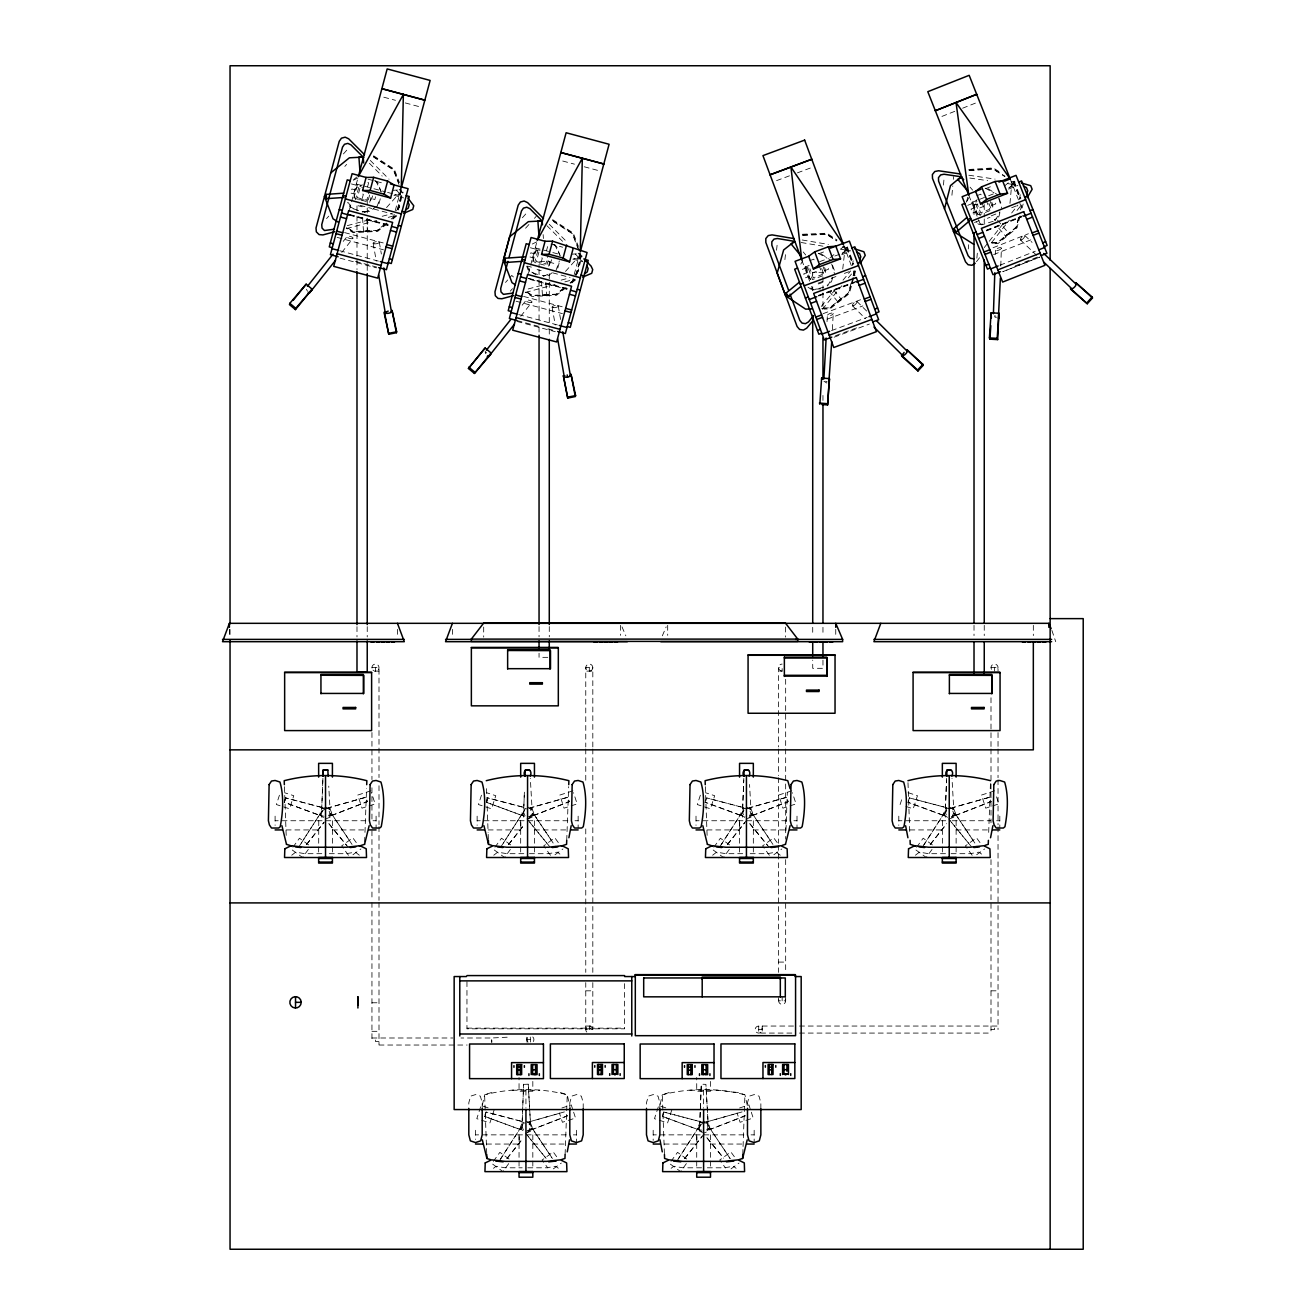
<?xml version="1.0" encoding="UTF-8"?>
<svg xmlns="http://www.w3.org/2000/svg" width="1315" height="1315" viewBox="0 0 1315 1315"><rect width="100%" height="100%" fill="white"/><g stroke="black" fill="none" stroke-linecap="round" stroke-linejoin="round"><path stroke-width="0.75" stroke-dasharray="5 3.75" d="M364.666 231.358C372.687 230.503 360.869 231.769 364.666 231.177M542.454 295.25L546.744 294.823L542.454 295.25L541.501 281.558M995.406 254.305L995.554 250.212M1000.781 266.074L1001.389 248.042A3.123 1.068 -21.6 0 0 996.836 248.749A3.123 1.068 -21.6 0 0 997.181 250.59A3.123 1.068 -21.6 0 0 1001.389 248.042M364.617 842.323L364.913 834.368M364.978 832.379L366.556 788.655M566.732 840.334L568.672 786.666M565.105 1154.455L567.258 1094.82C540.712 1087.702 511.19 1087.916 484.61 1094.82L481.635 1108.364M742.778 1154.455L742.991 1148.488M743.057 1146.499L744.931 1094.82C718.385 1087.702 688.863 1087.916 662.283 1094.82L659.308 1108.364M785.976 830.39L787.323 792.616M988.683 832.379L990.474 782.688M322.915 778.381L321.715 808.873L319.989 813.032L321.715 817.19L324.476 818.341M523.748 817.19L522.022 813.032L523.748 808.873L524.389 792.6M522.121 1122.994L523.633 1084.185L522.121 1122.994L520.395 1127.152L522.121 1131.311M742.63 817.19L740.904 813.032L742.63 808.873L743.83 778.381M945.419 817.19L943.693 813.032L945.419 808.873L946.619 778.381M324.476 807.722L321.715 808.873L322.833 780.124M524.389 792.189L523.748 808.873M702.555 1132.462L699.777 1131.311L698.068 1127.152L699.777 1122.994L701.306 1084.185L705.908 1084.365L708.095 1122.994L709.821 1127.152L708.095 1131.311L703.936 1133.037M742.63 808.873L743.748 780.124M945.419 808.873L946.537 780.124M827.02 321.665L827.365 315.518M832.379 329.49L833.25 313.48A3.123 1.068 -20.4 0 0 828.68 314.088A3.123 1.068 -20.4 0 0 828.992 315.929A3.123 1.068 -20.4 0 0 833.25 313.48M485.136 351.73L485.679 353.702M943.463 185.07L944.055 178.462M951.928 195.245L952.783 185.908M953.391 179.317L953.638 176.588M968.3 248.946L968.678 244.721M976.864 258.184L977.456 251.691M1009.969 203.398L1011.662 184.741L1015.394 185.086M1019.717 199.633L1020.226 193.979M776.54 250.228L777.379 242.716M784.907 259.647L785.844 251.28M842.751 269.016L844.838 250.409L850.427 251.034M852.58 265.449L853.106 260.748M966.459 202.148L967.873 196.625M999.926 212.701L998.973 216.367L994.682 219.917M1018.517 217.567L1016.035 227.199L997.641 242.42L989.702 242.913M1020.489 209.858L1021.985 204.072M1018.862 217.682L1016.364 227.413L997.789 242.782L989.768 243.291M1020.095 215.923L1017.037 227.824L998.069 243.505L991.937 243.9M1022.133 207.967L1023.152 204.006M349.461 209.644L351.039 203.726M351.565 201.754L358.321 176.572M353.834 198.088L357.565 184.199M359.932 188.292L357.401 197.694L366.803 200.209L369.318 190.806M362.233 198.466L363.367 194.258L359.521 193.206M367.543 186.878L368.627 182.785L364.534 181.684M369.614 194.998L367.773 201.885L355.724 198.664L358.962 186.615L362.398 187.535M369.696 202.346L371.833 194.324M375.564 196.79L374.841 199.518L370.748 198.417M380.282 198.779L378.819 204.285L369.959 211.452L364.403 211.731M392.955 219.178L401.289 188.078M397.311 209.529L401.946 192.237L393.382 169.931L373.361 156.929M397.656 209.677L402.341 192.204M398.33 209.989L403.113 192.171M528.416 273.471L537.276 240.398M532.805 261.932L536.52 248.042M537.917 250.442L534.695 262.49L546.728 265.729L548.125 260.567M538.887 252.135L536.372 261.521L545.758 264.036L548.289 254.65M541.188 262.31L542.322 258.085L538.476 257.033M546.498 250.705L547.599 246.612M548.651 266.172L550.804 258.167M557.774 268.112L559.73 260.781M571.91 283.021L580.26 251.921M575.756 275.279L580.901 256.063L572.354 233.774L552.316 220.772M576.085 275.46L581.296 256.047L579.849 252.283M577.301 273.816L582.068 255.998M832.51 278.106L831.491 281.755L827.135 285.224M851.002 283.366L848.323 292.949L829.617 307.776L821.661 308.105M853.139 275.706L854.75 269.953M852.975 277.679L848.652 293.163L829.749 308.137L821.727 308.483M853.517 275.739L855.144 269.937M853.714 277.794L849.309 293.59L830.028 308.877L823.88 309.124M854.273 275.821L855.917 269.904M279.438 795.197L276.397 804.55L289.497 808.807L293.755 795.707L284.402 792.666M285.602 797.893L284.188 802.249L320.63 815.695L323.194 807.788L285.602 797.893L323.194 807.788M285.782 797.942L284.369 802.314L320.63 815.695M320.071 815.514L322.635 807.607M481.471 795.197L478.43 804.55L491.531 808.807L495.788 795.707L486.435 792.666M486.698 800.802L487.651 797.893L524.669 807.607L522.663 815.695L525.227 807.788L487.651 797.893M487.816 797.942L486.402 802.314L522.663 815.695M485.071 1114.923L486.008 1112.013L523.041 1121.728L521.036 1129.815L523.6 1121.909L488.161 1112.589M486.188 1112.063L484.775 1116.435L521.036 1129.815M494.161 1109.827L489.903 1122.928L476.803 1118.67L481.06 1105.57L488.539 1108.003M700.353 795.197L697.312 804.55L710.412 808.807L714.67 795.707L705.317 792.666M705.103 802.249L706.697 797.942L744.109 807.788L741.545 815.695L705.103 802.249L741.545 815.695M740.986 815.514L744.109 807.788M663.861 1112.063L662.448 1116.435L698.709 1129.815L701.273 1121.909L663.681 1112.013L662.267 1116.369L698.709 1129.815M671.834 1109.827L667.576 1122.928L654.476 1118.67L658.733 1105.57L666.212 1108.003M698.134 1129.634L700.714 1121.728M900.101 804.55L902.534 797.071M908.073 802.314L909.323 797.893L946.899 807.788L944.334 815.695L907.892 802.249L944.334 815.695M943.775 815.514L946.34 807.607M377.06 206.57L379.739 198.976M556.015 270.413L559.368 260.912M328.701 815.875L329.884 813.032L328.701 810.188M743.945 810.188L742.761 813.032L743.945 815.875M749.616 815.875L750.799 813.032L749.616 810.188M706.78 1129.996L707.963 1127.152L706.78 1124.309M946.734 810.188L945.551 813.032L946.734 815.875M952.405 815.875L953.589 813.032L952.405 810.188M662.333 635.819L666.163 626.893M966.969 201.211L968.859 197.644M995.159 220.69L999.877 211.797M800.786 264.167L802.758 260.649M827.595 285.996L832.494 277.202M299.031 846.63L320.055 813.952L324.098 816.878M501.064 846.63L522.088 813.952L524.784 815.908M499.437 1160.75L520.461 1128.073L523.156 1130.029M719.946 846.63L740.97 813.952L745.013 816.878M677.11 1160.75L698.134 1128.073L702.177 1130.999M922.736 846.63L943.759 813.952L946.455 815.908M301.332 843.063L320.055 813.952M503.366 843.063L522.088 813.952M500.637 1158.893L520.461 1128.073M721.146 844.772L740.97 813.952M678.31 1158.893L698.134 1128.073M923.935 844.772L943.759 813.952M308.302 849.49L302.516 857.446L291.371 849.359L299.475 838.214L310.603 846.318M510.335 849.49L504.549 857.446L493.404 849.359L501.508 838.214L512.653 846.318M729.217 849.49L723.431 857.446L712.286 849.359L720.39 838.214L731.518 846.318M508.708 1163.611L502.922 1171.583L491.777 1163.479L499.881 1152.334L511.009 1160.438M686.381 1163.611L680.595 1171.583L669.45 1163.479L677.537 1152.334L688.682 1160.438M932.006 849.49L926.22 857.446L915.076 849.359L923.179 838.214L934.324 846.318M306.625 844.394L324.263 822.023M508.658 844.394L523.781 825.228M727.54 844.394L747.693 818.834M507.031 1158.515L522.154 1139.349M930.33 844.394L946.718 823.634M684.704 1158.515L704.856 1132.955M306.477 844.592L323.95 822.467M508.511 844.592L524.734 824.061M727.392 844.592L744.865 822.467M506.883 1158.712L523.107 1138.182M930.182 844.592L946.405 824.061M684.556 1158.712L702.013 1136.604M984.261 247.565L987.992 242.848M989.242 241.27L1004.2 222.399M1011.679 212.964L1017.925 205.091M976.453 261.669L980.25 256.885M991.658 242.486L1009.394 220.115M1017.005 210.515L1020.802 205.732M343.215 241.385L347.045 236.568M341.785 252.431L353.028 238.311A3.123 1.068 15 0 0 348.935 236.158A3.123 1.068 15 0 0 348.13 237.851A3.123 1.068 15 0 0 353.028 238.311M522.17 305.212L526 300.395M520.756 316.257L531.983 302.154A3.123 1.068 15 0 0 527.907 300.001A3.123 1.068 15 0 0 527.085 301.677A3.123 1.068 15 0 0 531.983 302.154M821.234 306.461L836.603 287.903M842.997 280.161L850.673 270.89M822.335 309.288L841.83 285.717M848.339 277.859L853.534 271.58M343.429 153.921L348.475 148.266M344.809 166.43L346.634 164.391M326.547 218.602L328.75 216.137M386.528 207.589L399.02 193.617L403.195 197.365M396.44 210.548L401.65 204.729M522.4 217.748L527.43 212.109M525.589 228.218L530.011 223.287M534.416 218.356L536.241 216.301M505.502 282.446L507.705 279.98M509.908 277.498L511.749 275.46L514.543 277.958M510.269 291.157L512.488 288.675M565.483 271.416L577.975 257.461L582.167 261.192M575.395 274.375L580.605 268.556M1004.479 186.04L1008.934 182.226M1008.704 188.061L1013.175 184.248L1011.169 181.848M995.34 219.375L994.584 220L996.228 218.619M1006.485 235.369L1007.98 234.103M1008.079 234.251L1005.696 236.256L996.77 225.835M1008.868 233.363L1005.581 236.108M830.044 257.773L834.598 254.042M840.663 249.061L843.688 246.579L846.367 249.932L841.814 253.663M838.608 300.905L840.121 299.672L838.707 301.069M353.817 179.448L356.76 177.048M384.933 224.06L377.208 230.322L353.373 231.571L346.683 227.232M391.13 219.046L395.766 215.298L385.953 218.027M386.725 223.09L377.356 230.684L353.258 231.95L346.519 227.561M392.971 218.027L396.094 215.496M387.185 223.665L377.635 231.407L353.061 232.689L346.19 228.235M393.563 218.504L396.752 215.923M551.873 272.895L548.93 275.279L543.374 275.575M563.905 287.886L556.163 294.149L532.328 295.398L525.655 291.059M570.085 282.889L574.721 279.125M564.119 288.199L556.311 294.511L532.23 295.776L525.49 291.404M570.365 283.136L575.049 279.339M566.14 287.508L556.59 295.25L532.016 296.533L525.145 292.062M572.518 282.347L575.707 279.766M829.091 291.174L837.787 301.776L841.041 298.949M291.716 855.227L295.694 852.153L304.866 853.682L323.654 853.682M493.75 855.227L497.728 852.153L506.9 853.682L523.814 853.682M712.631 855.227L716.609 852.153L725.781 853.682L744.569 853.682M493.437 1168.312L496.1 1166.274L505.272 1167.802L522.187 1167.802M915.421 855.227L919.399 852.153L928.571 853.682L947.359 853.682M671.11 1168.312L673.757 1166.274L682.945 1167.802L701.733 1167.802M328.98 815.908L331.676 813.952L353.242 846.235M329.325 816.385L332.021 814.429M352.946 854.75L360.902 848.964M529.666 816.878L533.709 813.952L555.292 846.235M528.679 818.341L534.054 814.429M554.979 854.75L562.935 848.964M749.895 815.908L752.591 813.952L774.157 846.235M748.893 817.355L752.936 814.429M773.861 854.75L781.817 848.964M951.337 816.878L955.38 813.952L976.963 846.235M951.698 817.355L955.726 814.429M528.038 1130.999L532.082 1128.073L553.648 1160.356M527.052 1132.462L532.427 1128.549M976.65 854.75L984.606 848.964M553.352 1168.871L561.308 1163.085M707.059 1130.029L709.755 1128.073L731.321 1160.356M707.404 1130.505L710.1 1128.549M731.025 1168.871L738.981 1163.085M353.308 180.188L358.765 177.591M364.321 212.636L371.603 209.184M532.279 244.031L537.72 241.418M543.292 276.479L550.558 273.01M325.873 809.004L323.03 810.188L321.846 813.032L323.03 815.875M325.873 818.9L330.016 817.19L331.742 813.032L330.016 808.873L328.75 786.156M527.907 817.042L530.734 815.875L531.918 813.032L530.734 810.188M527.907 818.9L532.065 817.19L533.775 813.032L532.065 808.873L530.323 778.381M746.772 818.9L750.931 817.19L752.657 813.032L750.931 808.873L749.55 784.48M949.578 818.9L953.737 817.19L955.446 813.032L953.737 808.873L951.994 778.381M526.279 1131.163L529.107 1129.996L530.29 1127.152L529.107 1124.309M526.279 1133.037L530.438 1131.311L532.148 1127.152L530.438 1122.994L528.236 1084.185L523.633 1084.365M702.555 1121.843L699.777 1122.994L701.306 1084.185M703.936 1123.125L701.109 1124.309L699.925 1127.152L701.109 1129.996M941.951 116.41L955.101 111.2M962.613 108.208L975.779 102.981M985.757 188.604L993.269 185.629M976.864 195.705L980.809 194.143L982.371 198.088M971.67 202.494L986.71 196.543M988.601 195.787L994.239 193.568M1009.279 187.601L1013.043 186.122M967.692 205.337L976.979 201.655M1008.589 189.13L1017.892 185.464M975.007 207.556L971.078 209.118L972.64 213.063L976.568 211.501M991.839 205.452L995.767 203.891L994.222 199.946M974.481 222.482L980.053 220.279M991.214 215.857L996.786 213.655M1011.662 207.754L1017.235 205.551M987.351 218.339L989.981 217.287M986.349 230.207L1024.977 214.904M986.283 230.569L1021.607 216.597M986.414 230.898L1021.739 216.926M993.072 247.73L1028.396 233.741M993.63 254.568L1030.812 239.856M999.992 265.203L1035.316 251.214M1015.295 265.844L1022.741 262.901M1024.599 262.162L1039.475 256.261M979.724 207.951L983.423 206.504M331.659 815.514L367.329 801.608L365.915 797.252L328.536 807.788L331.101 815.695L329.095 807.607M533.709 815.514L569.362 801.608L567.768 797.301L530.57 807.788L533.134 815.695L530.57 807.788M752.574 815.514L788.244 801.608L786.649 797.301L749.451 807.788L752.016 815.695L750.01 807.607M955.38 815.514L991.033 801.608L989.439 797.301L952.241 807.788L954.805 815.695L952.8 807.607M564.382 1111.915L528.942 1121.909L531.507 1129.815L567.735 1115.728L566.798 1112.819M742.054 1111.915L706.615 1121.909L709.179 1129.815L745.408 1115.728M331.101 815.695L367.164 801.673L365.734 797.301L328.536 807.788M533.134 815.695L569.198 801.673M752.016 815.695L788.08 801.673M954.805 815.695L991.033 801.608M531.507 1129.815L567.57 1115.794M709.179 1129.815L745.227 1115.794M776.573 180.632L789.822 175.684M797.416 172.857L812.571 167.202M818.851 253.729L824.538 251.609M809.826 260.649L813.804 259.17L815.284 263.132M804.484 267.307L811.306 264.611M819.656 261.669L827.234 258.858M834.811 256.031L840.499 253.926M842.389 253.22L846.186 251.806M802.314 269.378L809.81 266.583M841.682 254.732L849.178 251.954M807.722 272.435L803.744 273.914L805.224 277.892L809.202 276.413M824.587 270.693L828.549 269.213L827.562 266.567M818.127 283.169L823.749 281.081M831.244 278.303L836.866 276.199M844.361 273.421L849.983 271.334M818.505 283.974L822.483 282.495M818.587 295.316L857.528 280.835M818.505 295.694L854.125 282.462M818.637 296.023L854.24 282.791M823.059 313.677L860.552 299.738M827.234 319.151L862.837 305.902M831.491 330.607L867.095 317.359M835.535 335.736L858.021 327.369M834.154 337.166L869.379 324.065M812.423 272.945L816.155 271.564L817.667 275.657M491.498 1092.518L484.61 1094.82L486.484 1146.499M669.171 1092.518L662.283 1094.82L664.437 1154.455M370.863 790.808L357.779 795.065L362.02 808.166L375.12 803.909L371.471 792.682M572.913 790.808L559.812 795.065L564.069 808.166L577.154 803.909L573.521 792.682M567.768 797.301L531.129 807.607M791.778 790.808L778.677 795.065L782.935 808.166L796.035 803.909L792.386 792.682M786.649 797.301L749.451 807.788M994.584 790.808L981.483 795.065L985.74 808.166L998.825 803.909L996.408 796.43M989.439 797.301L952.241 807.788M561.916 1107.97L571.269 1104.929L575.526 1118.029L562.426 1122.287L559.401 1112.934M739.589 1107.97L748.942 1104.929L753.199 1118.029L740.098 1122.287L737.058 1112.934M993.236 221.282L981.697 224.832L976.355 222.005M823.716 287.114L814.034 289.859L808.758 286.933M528.942 1121.909L560.272 1113.082M706.615 1121.909L737.945 1113.082M347.308 225.638L370.567 219.408M382.205 216.285L391.903 213.688M346.552 228.58L378.079 220.131M528.203 288.955L551.462 282.725M561.16 280.128L568.918 278.04M525.507 292.423L555.062 284.5M564.908 281.854L574.77 279.224M392.462 190.379L400.286 189.837L400.533 194.11L394.664 194.521M571.417 254.206L579.241 253.663L579.488 257.954L573.619 258.365M365.258 211.682L362.135 211.863L366.425 211.616M542.273 275.64L544.213 275.509M543.621 295.201L545.577 295.07M968.777 169.487L993.318 167.942L1001.981 173.448M969.056 170.227L993.121 168.698L1005.005 176.243M969.204 170.588L993.022 169.076L1004.791 176.539M982.634 224.109L978.837 224.339L975.631 222.301M543.243 275.575L545.38 275.46M507.179 1037.206L491.547 1037.995L491.761 1042.417L491.761 1037.995L461.006 1037.995M526.888 1039.738L530.405 1039.557M802.282 234.267L826.856 233.232L837.096 240.037M802.545 234.991L826.642 233.988L836.685 240.661M802.692 235.352L826.543 234.366L836.488 240.957M820.675 288.906L811.191 289.3L808.035 287.212M358.502 199.749L367.23 199.749L367.23 205.913M977.818 204.598L974.02 204.598L974.02 216.909M547.78 657.336L539.051 657.336L539.051 653.226M371.948 667.593L378.999 667.593L378.999 777.543M991 667.593L998.036 667.593L998.036 671.11M378.999 671.11L374.561 671.11A3.518 3.518 0 0 0 378.999 667.593A3.518 3.518 0 0 0 374.561 664.19A3.518 3.518 0 0 0 372.424 669.351M586.802 671.11L592.818 671.11M779.663 671.11L782.146 671.11L782.146 667.593L778.628 667.593L778.628 746.936M321.715 808.281L326.695 808.281M528.729 808.281L532.065 808.873L525.408 808.873M742.63 808.281L747.61 808.281M945.419 808.281L950.4 808.281M325.035 808.873L330.016 808.281M745.95 808.873L750.931 808.281M948.74 808.873L953.737 808.281M275.098 820.741L278.221 820.741M282.051 820.741L367.115 820.741M372.967 820.741L376.09 820.741M477.131 820.741L480.254 820.741M484.084 820.741L569.148 820.741M575 820.741L578.14 820.741M696.013 820.741L699.136 820.741M702.966 820.741L788.03 820.741M793.882 820.741L797.005 820.741M898.802 820.741L901.942 820.741M905.756 820.741L950.219 820.741M952.192 820.741L990.82 820.741M996.671 820.741L999.811 820.741M286.128 829.929L318.772 829.929M332.416 829.929L365.06 829.929M488.161 829.929L520.806 829.929L520.806 820.741M534.449 829.929L567.094 829.929M707.043 829.929L739.688 829.929L739.688 820.741M753.331 829.929L788.014 829.929M909.832 829.929L942.493 829.929M956.12 829.929L988.765 829.929M329.292 853.682L346.19 853.682L355.362 852.153L359.34 855.227M529.435 853.682L548.223 853.682L557.412 852.153L561.374 855.227M750.207 853.682L767.105 853.682L776.277 852.153L780.255 855.227M951.107 853.682L969.895 853.682L979.083 852.153L983.061 855.227M778.628 962.087L785.663 962.087M585.767 990.82L592.818 990.82M991 990.82L998.036 990.82M371.948 1002.77L378.999 1002.77M585.767 1026.045L591.783 1026.045M793.52 1026.045L758.706 1026.045L758.706 1033.08L793.52 1033.08M799.487 1026.045L998.036 1026.045M466.957 1028.133L624.609 1028.133M758.706 1029.563L762.223 1029.563A3.518 3.518 0 0 0 756.93 1026.522A3.518 3.518 0 0 0 756.93 1032.62A3.518 3.518 0 0 0 762.223 1029.563M991 1029.563L994.518 1029.563L994.518 1026.045M371.948 1031.322L378.999 1031.322M799.487 1033.08L991 1033.08M371.948 1037.995L452.804 1037.995M378.999 1041.513L375.482 1041.513L375.482 1037.995M378.999 1045.031L467.154 1045.031M512.16 1090.234L539.709 1090.234M689.833 1090.234L717.382 1090.234L738.044 1092.518L744.931 1094.82L747.906 1108.364M527.101 1122.402L530.438 1122.994L523.781 1122.994M699.777 1122.402L704.774 1122.402M703.114 1122.994L708.095 1122.994L705.908 1084.365M475.504 1134.861L478.627 1134.861M482.457 1134.861L567.521 1134.861M573.373 1134.861L576.496 1134.861M653.177 1134.861L656.3 1134.861M660.13 1134.861L745.178 1134.861M751.046 1134.861L754.169 1134.861M486.534 1144.05L519.178 1144.05L519.178 1134.861M532.822 1144.05L565.466 1144.05M664.207 1144.05L696.851 1144.05L696.851 1134.861M710.495 1144.05L743.139 1144.05M527.808 1167.802L546.596 1167.802L555.768 1166.274L559.746 1169.347M707.355 1167.802L724.269 1167.802L733.441 1166.274L736.104 1168.312M968.826 175.224L995.061 179.103M1011.202 181.486L1015.229 182.078M969.812 178.051L987.697 180.681M1007.553 183.623L1015.492 184.79M802.216 239.988L828.351 244.409M842.438 246.793L848.471 247.812M801.164 242.502L822.943 246.184M840.745 249.192L850.641 250.869M743.55 807.607L706.697 797.942M946.899 807.788L909.323 797.893M665.834 1112.589L701.273 1121.909M383.783 97.195L395.503 100.318M405.267 102.932L420.899 107.107M562.738 161.022L574.458 164.161M584.222 166.775L597.898 170.424M368.085 179.185L383.717 183.377M356.316 184.034L371.948 188.209M373.904 188.735L385.624 191.875M387.58 192.401L393.432 193.963M395.388 194.488L399.3 195.541M351.434 183.936L361.083 186.516M393.925 195.31L403.574 197.908M355.987 190.083L351.894 188.982L350.793 193.075L354.886 194.176M550.952 244.064L562.672 247.204M535.287 247.861L550.903 252.053M552.859 252.579L560.667 254.666M574.343 258.332L578.255 259.367M530.389 247.762L540.054 250.343M572.88 259.154L582.545 261.734M360.179 205.37L371.767 208.477M373.69 208.986L393.004 214.164M358.091 205.715L362.184 206.817M534.942 253.91L530.849 252.809L529.748 256.918L533.857 258.003M549.703 262.26L553.796 263.362M349.675 214.509L391.722 225.769M349.379 214.772L389.93 225.638M349.28 215.101L389.848 225.983M527.545 266.107L531.408 267.126M552.662 272.83L570.036 277.481M537.062 269.559L541.155 270.66M528.63 278.353L570.677 289.612M528.334 278.599L568.902 289.464M530.175 279.454L566.88 289.3M344.596 232.591L385.163 243.456M337.1 237.374L383.454 249.801M523.567 296.417L564.119 307.283M339.73 250.738L378.358 261.093M516.072 301.217L562.426 313.644M355.51 261.406L376.764 267.109M340.043 258.151L376.337 267.865M518.702 314.581L557.33 324.92M517.091 320.581L538.328 326.284M547.993 328.865L555.719 330.936M517.091 321.468L555.308 331.709M994.6 315.715L995.981 316.208M908.106 792.666L917.459 795.707L913.202 808.807L903.849 805.766M560.371 1092.518L567.258 1094.82L570.233 1108.364M358.633 210.63L351.039 207.934L348.442 202.477M537.588 274.457L529.994 271.778L527.397 266.32M486.221 802.249L522.104 815.514M484.594 1116.369L520.477 1129.634M825.688 381.219L827.151 381.86M949.578 807.147L953.737 808.873M746.772 807.147L750.931 808.873M527.907 807.147L532.065 808.873M325.873 807.147L330.016 808.873M703.936 1121.268L708.095 1122.994M526.279 1121.268L530.438 1122.994M996.408 317.72L994.337 316.668M826.806 383.043L823.946 381.268M985.149 188.16L994.058 192.878M818.275 253.269L827.069 258.167M988.009 188.67L997.608 194.768M552.629 219.638L573.258 233.034L578.403 246.431M552.432 220.394L572.65 233.528L579.126 250.409M553.451 244.426L556.639 246.497L560.716 257.115M373.674 155.811L394.303 169.208L399.448 182.604M373.46 156.551L393.695 169.701L398.724 182.834M535.961 274.835L528.005 269.674L526.658 266.14M374.496 180.599L377.684 182.654L381.761 193.289M353.817 208.937L349.05 205.847L347.686 202.296M821.102 253.828L830.587 260.123M943.414 814.429L947.457 817.355M740.624 814.429L744.668 817.355M521.743 814.429L524.438 816.385M319.709 814.429L323.753 817.355M697.788 1128.549L701.815 1131.475M520.115 1128.549L522.811 1130.505M485.498 351.73L486.583 352.979M1024.747 235.434L1032.061 242.371M1020.539 240.037L1036.614 255.291M856.87 301.365L866.897 311.293M852.547 305.869L865.434 318.625M549.259 224.273L566.568 241.582M578.107 253.121L582.43 257.444M546.941 225.703L562.557 241.319M575.329 254.091L582.43 261.192M370.288 160.43L389.043 179.185M399.135 189.278L403.475 193.617M369.4 163.29L382.188 176.062M396.374 190.264L402.045 195.935M970.075 187.157L972.623 190.133M997.51 220.115L1008.983 233.511M1011.35 182.045L1013.191 184.232L1012.123 182.966M803.218 251.954L805.701 254.979M833.677 290.007L841.14 299.097M951.55 822.434L971.966 847.386M750.043 823.995L769.176 847.386M529.879 822.434L550.295 847.386M707.191 1138.116L723.776 1158.384M329.128 823.995L348.261 847.386M528.252 1136.555L546.12 1158.384M948.657 818.834L970.552 845.644M749.731 823.568L767.763 845.644M526.986 818.834L548.881 845.644M706.895 1137.689L723.644 1158.186M328.816 823.568L346.848 845.644M525.359 1132.955L545.972 1158.186M843.688 246.579L846.367 249.932L845.348 248.634M979.987 842.603L976.519 837.819L965.374 845.923L973.462 857.051M777.198 842.603L773.713 837.819L762.585 845.923L770.672 857.051M558.316 842.603L554.848 837.819L543.703 845.923L551.79 857.051M734.345 1156.723L730.877 1151.94L719.732 1160.044L725.518 1167.999M356.283 842.603L352.815 837.819L341.67 845.923L349.757 857.051M556.689 1156.723L553.221 1151.94L542.076 1160.044L547.845 1167.999M955.38 813.952L974.596 842.701M752.591 813.952L771.79 842.701M533.709 813.952L552.908 842.701M709.755 1128.073L730.088 1158.515M331.676 813.952L350.875 842.701M532.082 1128.073L552.415 1158.515M307.48 291.289L306.444 289.201M554.651 244.393L559.845 255.307M375.696 180.566L380.89 191.464M1051.901 630.46L1055.731 641.687M622.011 626.893L625.841 635.819M523.88 813.032L525.063 815.875M522.252 1127.152L523.436 1129.996M1014.095 181.125L1020.884 198.286M1013.487 181.634L1020.144 198.45M1013.191 181.881L1019.783 198.532M1010.199 178.939L1022.051 208.871M999.005 198.286L1001.8 205.354M990.277 201.507L993.318 209.216M988.896 203.381L991.51 210.006L979.922 214.592L975.336 203.003M986.151 200.192L989.735 209.233L980.694 212.816L977.111 203.776M981.812 202.444L985.034 210.564M972.771 201.902L978.064 215.266M968.826 195.31L980.678 225.243M847.337 246.842L853.78 264.134M846.729 247.335L853.041 264.282M846.433 247.565L852.662 264.348M843.49 244.574L852.58 269.016M853.287 270.923L855.424 276.66M832.576 265.466L834.548 270.791M823.108 266.715L826.001 274.49M821.678 268.556L824.176 275.246L812.473 279.585L808.133 267.898M819.015 265.318L822.401 274.424L813.295 277.827L809.892 268.704M805.602 266.731L810.615 280.21M801.805 260.074L810.895 284.517M811.602 286.423L813.015 290.253M707.174 1121.728L709.738 1129.634M529.501 1121.728L532.082 1129.634M998.792 198.614L1001.767 208.23M831.688 264.003L834.45 273.684M558.25 305.951L560.667 319.857M552.119 307.118L555.242 325.002M379.295 242.124L381.366 254.042M373.164 243.291L376.287 261.159M543.144 234.612L543.407 238.508M545.922 283.267L546.744 295.004M366.967 219.441L367.789 231.161M362.546 217.731L363.499 231.407M528.236 1084.185L530.438 1122.402M579.241 253.663L579.488 257.954L579.405 256.293M400.286 189.837L400.516 194.11L400.434 192.467M530.29 1037.058L530.537 1042.039M526.773 1037.239L527.019 1042.22M907.991 782.688L909.848 834.368M705.333 786.666L707.141 836.356M486.534 788.655L488.112 832.379M488.177 834.368L488.407 840.334M486.55 1148.488L486.764 1154.455M284.435 786.666L286.226 836.356M1033.327 625.365L1033.327 635.572M999.811 816.155L999.811 828.088M998.036 732.603L998.036 746.936M998.036 748.991L998.036 777.691M998.036 779.729L998.036 824.817M998.036 826.872L998.036 1029.563M994.518 667.593L994.518 671.11M991 697.755L991 746.936M991 748.991L991 822.779M991 859.665L991 1032.62M984.245 204.598L984.245 216.909M984.245 218.964L984.245 223.073M984.245 625.332L984.245 635.589M974.02 625.332L974.02 635.589M956.12 820.741L956.12 855.177M942.493 820.741L942.345 855.177M898.802 816.155L898.802 825.343M835.748 629.343L835.748 635.375M822.96 290.812L822.96 272.337L812.719 272.337L812.719 278.501M822.96 292.851L822.96 309.272M822.96 395.437L822.96 401.601M822.96 627.288L822.96 635.49M822.96 660.114L822.96 668.316L812.719 668.316L812.719 660.114M812.719 286.703L812.719 290.812M812.719 627.288L812.719 635.49M797.005 816.155L797.005 828.088M785.663 679.313L785.663 746.936M785.663 748.991L785.663 839.167M785.663 859.665L785.663 972.377M785.663 997.312L785.663 1000.83L778.628 1000.83L778.628 997.312M785.4 627.058L785.4 637.101M782.146 997.312L782.146 1000.83M778.628 748.991L778.628 775.636M778.628 777.691L778.628 843.26M778.628 845.315L778.628 972.377M762.223 1026.045L762.223 1032.061M760.859 1108.759L760.859 1102.726L759.018 1096.151L754.169 1094.59L749.32 1096.151L747.479 1102.726L747.479 1108.759M754.169 1130.275L754.169 1142.209M753.331 820.741L753.331 855.177M739.556 820.741L739.556 855.177M710.495 1081.423L710.495 1091.253L696.72 1091.253L696.72 1077.478M710.495 1134.861L710.495 1169.298M703.607 1090.119L703.607 1108.101M696.72 1134.861L696.72 1169.298M696.013 816.155L696.013 825.343M667.691 625.332L667.691 635.375M659.867 1108.759L659.867 1102.726L658.026 1096.151L653.177 1094.59L648.328 1096.151L646.487 1102.726L646.487 1108.759M653.177 1130.275L653.177 1140.384M624.609 983.636L624.609 1028.807L466.957 1028.807L466.957 981.582M620.483 625.332L620.483 635.375M592.818 746.936L592.818 667.593A3.518 3.518 0 0 0 587.542 664.535A3.518 3.518 0 0 0 587.542 670.65A3.518 3.518 0 0 0 592.818 667.593L585.767 667.593L585.767 746.936M592.818 748.991L592.818 972.377M592.818 982.617L592.818 1029.563L585.767 1029.563L585.767 982.617M589.301 667.593L589.301 671.11M589.301 1026.045L589.301 1029.563M585.767 748.991L585.767 781.784M585.767 828.927L585.767 972.377M583.202 1108.759L583.202 1102.726L581.345 1096.151L576.496 1094.59L571.663 1096.151L569.806 1102.726L569.806 1108.759M578.14 816.155L578.14 828.088M576.496 1130.275L576.496 1142.209M549.276 265.466L549.276 261.356L539.051 261.356L539.051 267.52M549.276 273.668L549.276 327.008M549.276 329.062L549.276 337.281M549.276 626.565L549.276 636.822M539.051 269.575L539.051 277.777M539.051 279.832L539.051 324.969M539.051 327.008L539.051 333.172M539.051 626.565L539.051 636.822M534.449 820.741L534.449 855.177M532.822 1081.423L532.822 1091.253L519.047 1091.253L519.047 1077.478M532.822 1134.861L532.822 1169.298M525.934 1090.119L525.934 1108.101M520.674 820.741L520.674 855.177M519.047 1134.861L519.047 1169.298M483.69 627.058L483.69 637.101M482.194 1108.759L482.194 1102.726L480.353 1096.151L475.504 1094.59L470.655 1096.151L468.814 1102.726L468.814 1108.759M477.131 816.155L477.131 825.343M475.504 1130.275L475.504 1139.464M452.426 629.343L452.426 635.375M397.442 629.343L397.442 635.375M378.999 785.729L378.999 824.62M378.999 826.658L378.999 900.348M378.999 902.386L378.999 1044.57M376.09 816.155L376.09 828.088M375.482 667.593L375.482 671.11M371.948 732.521L371.948 779.581M371.948 787.767L371.948 820.527M371.948 830.751L371.948 900.348M371.948 902.386L371.948 1041.513M367.23 207.967L367.23 216.17M367.23 218.224L367.23 263.378M367.23 265.433L367.23 273.635M367.23 626.647L367.23 636.904M356.99 205.913L356.99 214.115M356.99 216.17L356.99 269.526M356.99 626.647L356.99 636.904M332.416 820.741L332.416 855.177M318.772 820.741L318.641 855.177M275.098 816.155L275.098 825.343M230.043 629.441L230.043 636.181M229.402 629.343L229.402 635.375M373.723 670.65A3.518 3.518 0 0 1 372.983 670.075M532.772 1036.943A3.518 3.518 0 0 1 533.019 1041.907M528.055 1042.17A3.518 3.518 0 0 1 527.792 1037.19M586.802 1032.061A3.518 3.518 0 0 1 586.802 1027.081A3.518 3.518 0 0 1 591.783 1027.081A3.518 3.518 0 0 1 591.783 1032.061M785.203 999.071A3.518 3.518 0 0 1 782.146 1004.348A3.518 3.518 0 0 1 779.105 999.071M782.146 671.11A3.518 3.518 0 0 1 778.628 667.593A3.518 3.518 0 0 1 782.146 664.075M991.477 669.351A3.518 3.518 0 0 1 994.518 664.075A3.518 3.518 0 0 1 997.575 669.351M824.604 267.537A9.369 9.369 0 0 1 824.982 274.687M810.845 279.29A9.369 9.369 0 0 1 808.429 266.271M551.544 259.696A9.369 9.369 0 0 1 547.714 265.745M533.528 261.307A9.369 9.369 0 0 1 541.484 248.749M991.789 202.296A9.369 9.369 0 0 1 992.315 209.447M980.48 215.397A9.369 9.369 0 0 1 977.193 199.518M372.589 195.853A9.369 9.369 0 0 1 368.759 201.918M355.708 199.633A9.369 9.369 0 0 1 362.529 184.922M1039.573 257.148L1002.786 271.695L1039.573 257.148M853.78 305.655A3.123 1.052 -45.3 0 0 857.018 301.595A3.123 1.052 -45.3 0 0 853.32 303.584A3.123 1.052 -45.3 0 0 853.78 305.655M553.253 307.661A3.123 1.052 -9.9 0 0 558.234 306.231A3.123 1.052 -9.9 0 0 554.075 305.721A3.123 1.052 -9.9 0 0 553.253 307.661M1021.755 239.79A3.123 1.052 -46.5 0 0 1024.911 235.681A3.123 1.052 -46.5 0 0 1021.262 237.736A3.123 1.052 -46.5 0 0 1021.755 239.79M374.298 243.834A3.123 1.052 -9.9 0 0 379.279 242.404A3.123 1.052 -9.9 0 0 375.12 241.878A3.123 1.052 -9.9 0 0 374.298 243.834"/><path stroke-width="1.5" d="M702.194 996.836L702.194 977.834L780.321 977.834L780.321 996.836M358.946 157.34L363.236 157.093L358.946 157.34L359.899 171.016M537.901 221.347L542.191 220.92L542.47 224.832M542.191 221.101L539.068 221.282M993.417 313.726L994.798 272.747M998.364 318.345L1000.386 278.09M366.704 784.677L366.852 780.699C340.256 773.845 310.817 773.845 284.204 780.699L284.352 784.677M566.732 840.334L566.584 844.312L561.423 846.022M568.738 784.677L568.885 780.699C542.29 773.845 512.85 773.845 486.254 780.699M565.105 1154.455L564.957 1158.433L561.521 1159.583M739.178 1159.583L742.63 1158.433L742.778 1154.455M988.403 840.334L988.255 844.312L984.82 845.446M322.997 776.343L323.227 770.064L327.829 770.064L328.175 776.343M525.03 776.343C520.724 767.894 534.137 767.533 530.208 776.097M743.912 776.343C739.605 767.894 753.002 767.533 749.09 776.097M946.701 776.343C942.395 767.894 955.808 767.533 951.879 776.097M322.997 776.097L323.227 770.064M525.03 776.097L525.277 770.064M743.912 776.097L744.142 770.064M946.701 776.097L946.948 770.064M823.897 378.983L826.132 338.037M828.746 383.684L831.721 341.489M989.406 337.906L991.116 312.822L998.89 313.249L997.674 339.599L989.916 339.171L989.406 337.906L997.181 338.35L997.674 339.599M989.916 339.171L990.82 325.66M991.346 317.934L991.116 312.822M997.181 338.35L998.89 313.249M998.775 318.362L999.088 313.759M308.302 292.505L309.272 292.472M487.273 356.349L488.177 357.121L488.046 355.74M819.853 404.33L821.612 378.013L829.37 378.621L827.612 404.938L821.793 404.494M827.612 404.938L829.37 378.621M829.157 383.733L829.568 379.131M369.137 825.754L364.551 844.411M568.885 837.754L571.17 825.754M567.258 1151.874L569.543 1139.875M790.052 825.754L785.466 844.411M747.216 1139.875L742.63 1158.531M990.557 837.754L992.858 825.754M944.482 208.954L950.482 185.596L958.766 178.758M535.337 1069.769L532.937 1069.769M616.143 1069.67L613.76 1069.67M705.925 1069.769L703.525 1069.769M786.732 1069.67L784.332 1069.67M289.826 303.321L289.481 304.62L295.448 309.6L312.132 289.168L306.148 284.188L289.826 303.321L295.809 308.302L295.448 309.6M306.148 284.188L293.245 300.214M362.595 190.527L366.112 177.443L373.641 177.344L387.646 181.108L394.106 184.938L390.604 198.039L362.595 190.527L370.123 190.445L384.128 194.193L390.604 198.039M370.123 190.445L373.641 177.344M384.128 194.193L387.646 181.108M388.204 311.096L384.144 312.839L388.763 334.257L396.39 332.711L396.653 331.742L392.018 310.324L396.39 332.711M388.763 334.257L384.391 311.869M468.436 368.463L485.103 348.015L491.087 352.995L490.742 354.31L474.419 373.444L468.436 368.463L485.103 348.015M474.419 373.444L491.087 352.995M507.968 261.356L500.703 288.495L500.999 291.93L503.431 294.363L512.686 293.113M509.02 257.477L521.48 210.942L523.452 208.115L526.789 207.228L529.912 208.674L541.27 220.032M573.077 248.782L569.559 261.866L541.566 254.37L545.067 241.27L552.596 241.187L587.082 252.529L565.368 333.517L557.642 331.462M541.566 254.37L549.095 254.272L552.596 241.187M569.559 261.866L563.083 258.036L566.601 244.935M567.735 398.1L563.362 375.712L567.735 398.1L575.362 396.538L575.608 395.568L570.989 374.15L574.934 394.599M1026.653 194.078L1027.738 190.806L1026.473 187.601L1023.432 185.974M616.538 1073.895L614.943 1074.897L613.415 1074.043M787.077 1074.043L785.532 1074.897L783.937 1073.895M859.632 260.058L860.783 256.803L859.583 253.581L856.591 251.872M397.442 623.326L404.33 641.687L222.514 641.687L229.402 623.326L1048.844 623.326L1051.145 628.685M627.37 641.687L445.538 641.687L452.426 623.326M1051.638 641.687L873.9 641.687L880.787 623.326M613.365 1073.878L616.538 1073.878M783.954 1073.878L784.036 1064.509M471.329 639.106L483.69 623.031L785.4 623.031L797.761 639.106L797.761 641.408L471.329 641.408L471.329 639.106L797.761 639.106M1027.13 197.727L1032.143 189.278L1030.73 185.694L1021.295 182.966M307.463 286.292L332.991 254.222M309.337 293.196L335.555 260.271M486.419 350.135L510.68 319.66M488.309 357.022L514.51 324.098M813.558 315.732L808.446 321.928L805.47 323.671L802.068 323.096L799.832 320.466L790.036 294.133M813.229 320.301L806.736 328.158L803.399 330.098L799.602 329.457L797.104 326.531L765.823 242.404L765.807 238.557L768.256 235.582L772.053 234.892L794.161 238.623M860.043 263.723L865.237 255.373L863.889 251.757L854.503 248.831M295.809 308.302L312.132 289.168M308.992 293.212L311.984 289.695M1086.93 302.812L1092.124 297.026L1075.637 282.594L1092.486 297.963L1087.291 303.749L1070.805 289.333L1070.443 288.396L1087.291 303.749M923.278 365.291L906.742 349.576L922.933 364.354L923.278 365.291L917.969 370.978L901.778 356.201L904.095 352.42M917.969 370.978L917.607 370.025L922.933 364.354M520.707 1069.802L518.044 1070.114M969.812 220.591L956.416 232.065L954.411 229.665L953.671 228.761L967.067 217.304M958.865 178.906L960.246 177.492M960.361 177.64L961.166 176.752L963.714 179.728M800.736 286.604L788.622 296.549L785.943 293.196L799.569 282.018M330.64 173.005L349.379 157.816L362.069 157.142M801.114 256.146L791.17 244.031L794.507 241.352L793.701 242.223M520.707 1067.09L517.633 1067.09M691.296 1067.09L688.222 1067.09M792.09 243.308L783.641 249.965L777.165 273.208L785.565 295.809L805.651 309.157L811.684 308.893M794.523 241.352L791.268 244.179M981.598 186.812L975.598 191.365L980.595 203.973L1007.553 193.305L1002.556 180.697L995.077 181.47L981.598 186.812L986.579 199.42L980.595 203.973M808.643 256.277L814.741 251.839L828.319 246.793L835.83 246.168L840.548 258.874L813.377 268.983L808.643 256.277L795.065 261.323L824.291 339.928L831.787 337.133M813.377 268.983L819.459 264.545L833.053 259.499L840.548 258.874M405.464 210.055L408.291 208.066L409.179 204.746L407.732 201.622M584.435 273.882L587.263 271.909L588.15 268.572L586.687 265.449M784.003 1073.78L787.126 1073.878M705.514 1074.75C708.506 1073.171 700.846 1073.418 704.051 1074.782M975.188 263.263L971.9 265.285L968.087 264.726L965.539 261.849L932.499 178.396L932.384 174.55L934.784 171.525L938.565 170.753L960.755 174.04M771.954 1069.868L769.193 1069.868M534.548 1074.914C538.443 1073.5 530.52 1073.139 533.348 1074.75M980.99 189.229L962.12 196.708L992.989 274.671L1000.436 271.728M998.956 182.111L1016.035 175.355L1046.904 253.318L1041.332 255.537M1004.545 181.174L1010.199 178.939L969.171 75.317L927.798 91.688L968.826 195.31L956.021 102.521L1010.199 178.939M964.783 203.431L961.89 204.581L987.434 269.098L990.327 267.948M1018.698 182.078L1021.607 180.928L1047.151 245.445L1044.242 246.595M986.579 199.42L1000.058 194.078L1007.553 193.305M967.824 219.572L970.717 218.422M1024.632 197.086L1027.541 195.935M971.736 220.969L1025.651 199.617M973.215 233.199L976.108 232.048M1030.023 210.696L1032.932 209.545M977.127 234.58L982.7 232.377M1023.596 216.186L1031.042 213.244M978.639 238.442L984.458 236.141M1026.752 219.391L1032.554 217.09M984.014 252.02L989.833 249.718M1032.127 232.969L1037.93 230.667M984.968 254.42L990.77 252.118M1033.08 235.369L1038.883 233.067M985.938 265.334L988.831 264.183M1042.746 242.831L1045.655 241.681M990.705 268.885L998.134 265.942M1039.031 249.751L1044.62 247.532M997.822 269.904L1040.132 253.17M830.39 248.19L849.408 241.122L878.634 319.709L873.012 321.797M797.58 268.112L794.654 269.197L818.851 334.224L821.776 333.139M851.939 247.894L854.865 246.809L879.045 311.836L876.119 312.937M800.276 284.319L803.202 283.218M857.561 263.016L860.487 261.915M804.155 285.782L858.514 265.581M805.388 298.045L808.314 296.943M862.656 276.742L865.582 275.657M809.267 299.508L816.763 296.73M856.114 282.084L863.61 279.306M810.714 303.403L816.566 301.217M859.205 285.355L865.056 283.185M815.793 317.079L821.645 314.91M864.3 299.047L870.152 296.878M816.697 319.496L822.549 317.326M865.188 301.464L871.04 299.294M817.437 330.427L820.363 329.342M874.705 309.124L877.631 308.039M822.122 334.092L829.617 331.298M868.968 316.668L876.464 313.874M829.223 335.259L871.861 319.413M601.119 1070.016L599.18 1070.114M359.389 846.022L364.551 844.312M907.925 780.699C934.521 773.845 963.961 773.845 990.557 780.699M782.03 845.446L785.466 844.312M601.349 1067.139L598.621 1067.139M771.938 1067.139L769.193 1067.139M333.731 229.27L324.476 230.536L322.043 228.087L321.748 224.651L342.525 147.099L344.497 144.272L347.834 143.384L350.957 144.847L363.729 157.619M334.733 231.752L322.915 234.925L319.068 234.58L316.34 231.851L316.011 228.021L339.237 141.33L341.44 138.174L345.171 137.171L348.656 138.798L364.518 154.66M403.689 213.277L412.746 209.48L413.748 205.748L407.798 197.94M513.688 295.579L501.87 298.752L498.023 298.423L495.311 295.694L494.966 291.848L518.192 205.156L520.411 202L524.126 201.014L527.627 202.642L543.49 218.504M582.644 277.103L591.717 273.306L592.703 269.591L591.076 266.09L583.876 258.891M389.026 333.287L396.653 331.742M567.998 397.114L575.608 395.568M690.556 1070.213L688.633 1070.114M350.152 847.534L355.79 846.909M552.185 847.534L557.823 846.909M771.067 847.534L778.579 846.712M973.856 847.534L979.494 846.909M548.684 1161.868L556.196 1161.03M726.357 1161.868L733.869 1161.03M344.037 197.447L326.449 198.664L326.251 195.557L326.202 194.39L343.79 193.157M523.008 261.274L505.404 262.507L505.174 258.217L524.701 256.852M541.024 220.969L528.334 221.66L509.595 236.832L503.349 260.123L511.995 282.643L515.365 284.829M1050.143 618.625L1083.215 618.625L1083.215 1249.25L230.043 1249.25L230.043 640.274M222.514 639.386L404.33 639.386M445.538 639.386L472.101 639.386M795.641 639.386L842.636 639.386L842.636 641.687L660.804 641.687M873.9 639.386L1051.638 639.386M370.962 641.967L374.118 641.967M376.419 641.967L379.575 641.967M381.301 641.967L384.457 641.967M386.166 641.967L389.339 641.967M391.344 641.967L394.5 641.967M594.002 641.967L597.158 641.967M599.459 641.967L602.615 641.967M604.325 641.967L607.481 641.967M609.207 641.967L612.363 641.967M614.368 641.967L617.524 641.967M809.267 641.967L812.423 641.967M814.725 641.967L817.881 641.967M819.59 641.967L822.746 641.967M824.472 641.967L827.628 641.967M829.634 641.967L832.789 641.967M1022.363 641.967L1025.519 641.967M1027.82 641.967L1030.976 641.967M1032.686 641.967L1035.842 641.967M1037.568 641.967L1040.724 641.967M1042.729 641.967L1045.885 641.967M471.23 647.424L558.201 647.424M507.639 650.498L550.508 650.629L550.508 668.678L507.639 668.678M747.956 654.837L834.91 654.837M784.365 657.204L826.757 657.171L826.757 676.403M784.365 658.042L827.217 658.042L827.217 676.074L784.365 676.074M284.533 672.195L371.488 672.195M912.972 672.195L999.926 672.195M320.942 675.253L363.795 675.384L363.795 693.432L320.942 693.432M784.365 675.318L826.757 675.318M949.381 675.253L992.233 675.384L992.233 693.432L949.381 693.432M230.043 749.846L1033.327 749.846L1033.327 641.687M323.227 770.245L327.829 770.064M525.277 770.245L529.863 770.245M744.142 770.245L748.745 770.245M946.948 770.245L951.534 770.245M275.098 829.929L282.051 829.929M369.137 829.929L376.09 829.929M477.131 829.929L484.084 829.929M571.17 829.929L578.14 829.929M696.013 829.929L702.966 829.929M790.052 829.929L797.005 829.929M898.802 829.929L905.756 829.929M992.858 829.929L999.811 829.929M318.641 858.498L332.416 858.498M520.674 858.498L534.449 858.498M739.556 858.498L753.331 858.498M942.345 858.498L956.12 858.498M318.641 862.065L332.416 862.065M520.674 862.065L534.449 862.065M739.556 862.065L753.331 862.065M942.345 862.065L956.12 862.065M230.043 902.912L1050.143 902.912M635.096 974.629L795.345 974.629M466.957 975.582L624.609 975.582M466.48 976.552L454.152 976.552L454.152 1109.564L801.18 1109.564L801.18 976.552L795.016 976.552M624.592 976.552L634.849 976.552M459.79 980.875L631.775 980.875M295.53 1002.342L301.201 1002.342A5.671 5.671 0 0 1 292.686 1007.257A5.671 5.671 0 0 1 292.686 997.427A5.671 5.671 0 0 1 301.201 1002.342M459.79 1034.001L631.775 1034.001M543.44 1062.619L511.568 1062.619L511.568 1078.645M624.247 1062.52L592.391 1062.52L592.391 1078.547M714.029 1062.619L682.156 1062.619L682.156 1078.645M794.835 1062.52L762.963 1062.52L762.963 1078.547M475.504 1144.05L482.457 1144.05M569.543 1144.05L576.496 1144.05M653.177 1144.05L660.13 1144.05M747.216 1144.05L754.169 1144.05M519.047 1172.618L532.822 1172.618M696.72 1172.618L710.495 1172.618M819.393 403.064L827.151 403.672M918.971 846.909L924.609 847.534M716.182 846.909L721.82 847.534M497.3 846.909L502.938 847.534M295.267 846.909L300.905 847.534M673.346 1161.03L680.858 1161.868M495.673 1161.03L503.185 1161.868M961.873 176.868L944.006 174.238L940.62 174.928L938.483 177.64L938.581 181.076L968.136 255.735L970.421 258.315L973.84 258.808M793.257 241.155L777.412 238.492L774.025 239.1L771.823 241.763L771.856 245.215L788.638 290.368M381.876 88.697L424.844 100.17L381.876 88.647M366.112 177.443L352.108 173.679L330.41 254.683L338.136 256.754M390.374 183.936L408.11 188.686L386.413 269.69L378.687 267.619M350.234 180.665L347.226 179.859L329.26 246.891L332.268 247.697M406.236 195.672L409.261 196.494L391.295 263.51L388.287 262.704M545.067 241.27L531.063 237.522L509.365 318.509L517.091 320.581M529.189 244.508L526.181 243.702L508.215 310.718L511.239 311.524M585.208 259.515L588.216 260.321L570.266 327.353L567.242 326.531M343.051 195.442L346.059 196.247M402.061 211.255L405.086 212.06M345.352 198.894L401.354 213.901M549.095 254.272L563.083 258.036M339.254 209.595L342.262 210.4M398.281 225.407L401.289 226.213M522.006 259.285L525.014 260.091M581.033 275.098L584.041 275.903M341.555 213.03L349.28 215.101M391.771 226.492L397.574 228.037M524.307 262.721L580.326 277.728M340.486 217.041L346.519 218.652M390.473 230.437L396.505 232.048M518.209 273.421L521.233 274.227M577.236 289.234L580.26 290.04M520.526 276.873L526.312 278.418M570.743 290.319L576.529 291.881M336.706 231.144L342.738 232.771M386.692 244.541L392.725 246.152M519.441 280.884L525.474 282.495M569.428 294.264L575.46 295.891M336.048 233.643L342.064 235.254M386.018 247.023L392.051 248.65M330.312 242.979L333.32 243.785M389.339 258.792L392.347 259.597M515.661 294.987L521.693 296.598M565.647 308.368L571.68 309.995M515.003 297.469L521.036 299.08M564.99 310.866L571.006 312.477M332.005 248.667L337.807 250.228M380.298 261.603L388.024 263.674M337.117 253.729L381.071 265.515M509.267 306.806L512.291 307.611M568.294 322.619L571.302 323.424M510.976 312.51L516.762 314.055M559.253 325.446L566.979 327.517M516.088 317.572L560.026 329.358M915.371 846.022L910.21 844.312L910.079 840.334M707.421 844.312L712.582 846.022M491.991 845.446L488.539 844.312L488.407 840.334M286.506 844.312L291.667 846.022M668.02 1159.583L664.585 1158.433L664.437 1154.455M482.326 1139.875L486.912 1158.531L490.363 1159.583M953.359 231.374L973.725 244.294M338.103 222.087L333.04 218.8L324.394 196.297M468.781 367.148L474.764 372.129M901.433 355.264L917.607 370.025M1043.748 253.483L1075.917 284.007M1043.913 262.244L1071.692 288.61A3.123 1.052 -46.5 0 0 1074.092 287.492A3.123 1.052 -46.5 0 0 1076.064 284.632M876.924 321.222L907.005 351.006M874.031 327.139L902.682 355.51A3.123 1.052 -45.3 0 1 902.715 354.392M968.07 191.398L957.862 179.498L961.265 176.884M953.654 228.777L956.416 232.065M785.926 293.212L788.622 296.549M842.636 639.386L835.748 623.326L835.748 627.337M1092.124 297.026L1092.486 297.963M995.077 181.47L1000.058 194.078M828.319 246.793L833.053 259.499M814.741 251.839L819.459 264.545M821.612 378.013L822.089 379.279M707.421 844.411L702.835 825.754M488.539 844.411L483.953 825.754M286.506 844.411L281.92 825.754M790.052 788.606L787.767 780.699C761.171 773.845 731.732 773.845 705.119 780.699L705.267 784.677M567.176 374.923L567.636 377.06M905.624 825.754L907.925 837.754M659.999 1139.875L662.283 1151.874M562.754 331.774L570.365 375.465M557.659 338.892L564.234 376.632A3.123 1.052 -9.9 0 1 564.908 375.745M383.799 267.931L391.41 311.622M378.704 275.065L385.279 312.789M537.901 221.167L539.002 236.815M363.236 157.093L363.647 162.961M505.157 258.217L505.404 262.507M326.202 194.39L326.449 198.664M358.091 1003.805L357.729 996.869L358.025 1005.186M486.764 1154.455L486.912 1158.433M1050.143 260.288L1050.143 65.75L230.043 65.75L230.043 623.869M1050.143 268.474L1050.143 1249.25M1048.844 623.326L1048.844 627.337M991.773 693.761L991.773 674.463L949.381 674.513L949.381 693.761M984.245 260.008L984.245 623.277M984.245 641.753L984.245 674.595M974.02 233.33L974.02 623.277M974.02 641.753L974.02 674.595M956.12 777.132L956.12 763.357L942.345 763.357L942.345 777.132M949.233 775.998L949.233 857.314M822.96 337.988L822.96 379.032M822.96 403.639L822.96 623.178M822.96 641.638L822.96 656.004M812.719 315.419L812.719 623.178M812.719 641.638L812.719 656.004M790.726 1073.665L790.726 1075.391M788.458 1074.519L788.458 1064.509L782.606 1064.509L782.606 1074.519M786.945 1064.509L786.945 1071.265M784.365 657.122L784.365 676.403M780.321 979.182L780.321 977.012L702.194 977.061L702.194 979.182M780.305 1073.665L780.305 1075.391M775.768 1065.544L775.768 1067.221M771.691 1064.509L771.691 1074.519M769.193 1064.509L769.193 1074.519M765.346 1065.544L765.346 1067.221M760.859 1108.759L760.859 1134.861L759.297 1140.861L754.169 1142.571L749.04 1140.861L747.479 1134.861L747.479 1108.759M753.331 777.132L753.331 763.357L739.556 763.357L739.556 777.132M746.443 775.998L746.443 857.314M709.919 1073.763L709.919 1075.489M706.139 1064.608L706.139 1074.618L707.651 1074.618L707.651 1064.608L701.799 1064.608L701.799 1074.618L703.213 1074.618L703.213 1064.608M703.607 1110.024L703.607 1171.435M699.498 1073.763L699.498 1075.489M694.961 1065.643L694.961 1067.32M690.885 1064.608L690.885 1074.618M688.37 1064.608L688.37 1074.618M684.523 1065.643L684.523 1067.32M659.867 1108.759L659.867 1134.861L658.305 1140.861L653.177 1142.571L648.048 1140.861L646.487 1134.861L646.487 1108.759M631.775 976.585L631.775 1036.006M620.154 1073.665L620.154 1075.391M617.869 1074.519L617.869 1064.509L612.034 1064.509L612.034 1074.519M616.373 1064.509L616.373 1073.763M613.447 1064.509L613.447 1073.763M609.716 1073.665L609.716 1075.391M605.179 1065.544L605.179 1067.221M601.119 1064.509L601.119 1066.071M601.119 1066.909L601.119 1074.519M598.604 1064.509L598.604 1074.519M594.758 1065.544L594.758 1067.221M583.202 1108.759L583.202 1134.861L581.625 1140.861L576.496 1142.571L571.368 1140.861L569.806 1134.861L569.806 1108.759M550.048 668.99L550.048 649.709L507.639 649.791L507.639 668.99M549.276 339.319L549.276 624.51M549.276 640.931L549.276 649.133M539.331 1073.763L539.331 1075.489M539.051 335.226L539.051 624.51M539.051 640.931L539.051 649.133M535.55 1064.608L535.55 1074.618L537.062 1074.618L537.062 1064.608L531.211 1064.608L531.211 1074.618M534.449 777.132L534.449 763.357L520.674 763.357L520.674 777.132M532.641 1064.608L532.641 1074.618M528.909 1073.763L528.909 1075.489M527.562 775.998L527.562 857.314M525.934 1110.024L525.934 1171.435M524.373 1065.643L524.373 1067.32M520.296 1064.608L520.296 1074.618M517.798 1064.608L517.798 1066.169M517.798 1067.007L517.798 1074.618M513.951 1065.643L513.951 1067.32M482.194 1108.759L482.194 1134.861L480.632 1140.861L475.504 1142.571L470.376 1140.861L468.814 1134.861L468.814 1108.759M459.79 976.585L459.79 1036.006M367.23 273.635L367.23 624.592M367.23 641.013L367.23 671.801L356.99 671.801L356.99 641.013M363.334 693.761L363.334 674.463L320.942 674.513L320.942 693.761M357.91 996.671L357.91 1008.013M356.99 271.58L356.99 624.592M332.416 777.132L332.416 763.357L318.641 763.357L318.641 777.132M325.528 775.998L325.528 857.314M295.53 996.869L295.53 1007.816M229.402 623.326L229.402 627.337M906.709 350.908A3.123 1.052 -45.3 0 1 907.136 351.615M906.972 352.108A3.123 1.052 -45.3 0 1 903.915 355.297M570.184 375.219A3.123 1.052 -9.9 0 1 569.116 376.632A3.123 1.052 -9.9 0 1 565.368 377.175M391.213 311.392A3.123 1.052 -9.9 0 1 389.815 312.921A3.123 1.052 -9.9 0 1 385.854 313.217M385.525 312.214A3.123 1.052 -9.9 0 1 385.953 311.918M635.309 975.089L635.309 1035.678L795.575 1035.678L795.575 975.089L635.309 975.089M643.693 977.966L643.693 996.836L785.302 996.836L785.302 977.966L643.693 977.966M403.36 94.433L401.289 188.078L430.137 80.429L387.169 68.922L358.321 176.572L403.36 94.433M582.315 158.26L580.26 251.921L609.092 144.272L566.124 132.749L537.276 240.398L582.315 158.26M284.829 848.8L284.533 857.511L366.523 857.511L366.228 848.8L359.965 845.726L346.19 847.255L304.866 847.255L291.092 845.726L284.829 848.8M486.862 848.8L486.583 857.511L568.557 857.511L568.261 848.8L561.998 845.726L548.223 847.255L506.9 847.255L493.141 845.726L486.862 848.8M485.235 1162.92L484.939 1171.632L566.929 1171.632L566.634 1162.92L560.371 1159.846L546.596 1161.375L505.272 1161.375L491.498 1159.846L485.235 1162.92M662.908 1162.92L662.612 1171.632L744.586 1171.632L744.306 1162.92L738.044 1159.846L724.269 1161.375L682.945 1161.375L669.171 1159.846L662.908 1162.92M705.744 848.8L705.448 857.511L787.438 857.511L787.143 848.8L780.88 845.726L767.105 847.255L725.781 847.255L712.007 845.726L705.744 848.8M908.534 848.8L908.254 857.511L990.228 857.511L989.932 848.8L983.669 845.726L969.895 847.255L928.571 847.255L914.813 845.726L908.534 848.8M269.115 784.595L268.408 820.741L269.394 824.916L271.498 828.023L278.698 828.023L280.226 826.74C282.922 812.473 284.089 796.052 279.947 782.03L275.098 780.469L271.498 781.044L269.115 784.595M370.107 784.595L369.4 820.741L370.403 824.916L372.507 828.023L379.69 828.023L381.219 826.74C383.914 812.473 385.081 796.052 380.939 782.03L376.09 780.469L372.507 781.044L370.107 784.595M471.148 784.595L470.441 820.741L471.428 824.916L473.531 828.023L480.731 828.023L482.26 826.74C484.956 812.473 486.123 796.052 481.98 782.03L477.131 780.469L473.531 781.044L471.148 784.595M572.156 784.595L571.433 820.741L572.436 824.916L574.54 828.023L581.723 828.023L583.268 826.74C585.948 812.473 587.115 796.052 582.972 782.03L578.14 780.469L574.54 781.044L572.156 784.595M690.03 784.595L689.323 820.741L690.309 824.916L692.413 828.023L699.613 828.023L701.142 826.74C703.837 812.473 705.004 796.052 700.862 782.03L696.013 780.469L692.413 781.044L690.03 784.595M791.022 784.595L790.315 820.741L791.318 824.916L793.422 828.023L800.605 828.023L802.134 826.74C804.829 812.473 805.996 796.052 801.854 782.03L797.005 780.469L793.422 781.044L791.022 784.595M892.819 784.595L892.112 820.741L893.099 824.916L895.203 828.023L902.402 828.023L903.931 826.74C906.627 812.473 907.794 796.052 903.652 782.03L898.802 780.469L895.203 781.044L892.819 784.595M993.828 784.595L993.104 820.741L994.107 824.916L996.211 828.023L1003.394 828.023L1004.939 826.74C1007.619 812.473 1008.786 796.052 1004.644 782.03L999.811 780.469L996.211 781.044L993.828 784.595M348.672 210.614L333.731 266.37L377.684 278.139L392.626 222.399L348.672 210.614M527.627 274.457L512.702 330.197L556.639 341.966L571.581 286.226L527.627 274.457M976.683 94.318L935.343 110.723L976.683 94.318M1023.695 211.649L981.385 228.399L1002.638 282.067L1044.932 265.318L1023.695 211.649M811.766 159.263L770.08 174.796L811.766 159.263M804.649 140.113L762.947 155.614L801.805 260.074L790.923 167.038L843.49 244.574L804.649 140.113M856.312 277.564L813.656 293.426L833.776 347.505L876.415 331.659L856.312 277.564M558.316 647.868L471.362 647.868L471.362 705.843L558.316 705.843L558.316 647.868M835.041 655.281L748.071 655.281L748.071 713.256L835.041 713.256L835.041 655.281M371.619 672.622L284.648 672.622L284.648 730.598L371.619 730.598L371.619 672.622M1000.058 672.622L913.087 672.622L913.087 730.598L1000.058 730.598L1000.058 672.622M542.372 682.699L529.748 682.699L529.748 684.112L542.372 684.112L542.372 682.699M819.081 690.096L806.473 690.096L806.473 691.526L819.081 691.526L819.081 690.096M355.658 707.454L343.051 707.454L343.051 708.884L355.658 708.884L355.658 707.454M984.097 707.454L971.489 707.454L971.489 708.884L984.097 708.884L984.097 707.454M332.416 857.479L318.641 857.479L318.641 863.084L332.416 863.084L332.416 857.479M534.449 857.479L520.674 857.479L520.674 863.084L534.449 863.084L534.449 857.479M753.331 857.479L739.556 857.479L739.556 863.084L753.331 863.084L753.331 857.479M956.12 857.479L942.345 857.479L942.345 863.084L956.12 863.084L956.12 857.479M543.44 1044.011L469.57 1044.011L469.57 1078.645L543.44 1078.645L543.44 1044.011M624.247 1043.913L550.377 1043.913L550.377 1078.547L624.247 1078.547L624.247 1043.913M714.029 1044.011L640.158 1044.011L640.158 1078.645L714.029 1078.645L714.029 1044.011M794.835 1043.913L720.965 1043.913L720.965 1078.547L794.835 1078.547L794.835 1043.913M521.644 1064.608L516.696 1064.608L516.696 1074.618L521.644 1074.618L521.644 1064.608M602.467 1064.509L597.503 1064.509L597.503 1074.519L602.467 1074.519L602.467 1064.509M692.232 1064.608L687.268 1064.608L687.268 1074.618L692.232 1074.618L692.232 1064.608M773.039 1064.509L768.091 1064.509L768.091 1074.519L773.039 1074.519L773.039 1064.509M532.822 1171.599L519.047 1171.599L519.047 1177.204L532.822 1177.204L532.822 1171.599M710.495 1171.599L696.72 1171.599L696.72 1177.204L710.495 1177.204L710.495 1171.599M603.815 163.997L560.831 152.524L603.815 163.997"/></g></svg>
